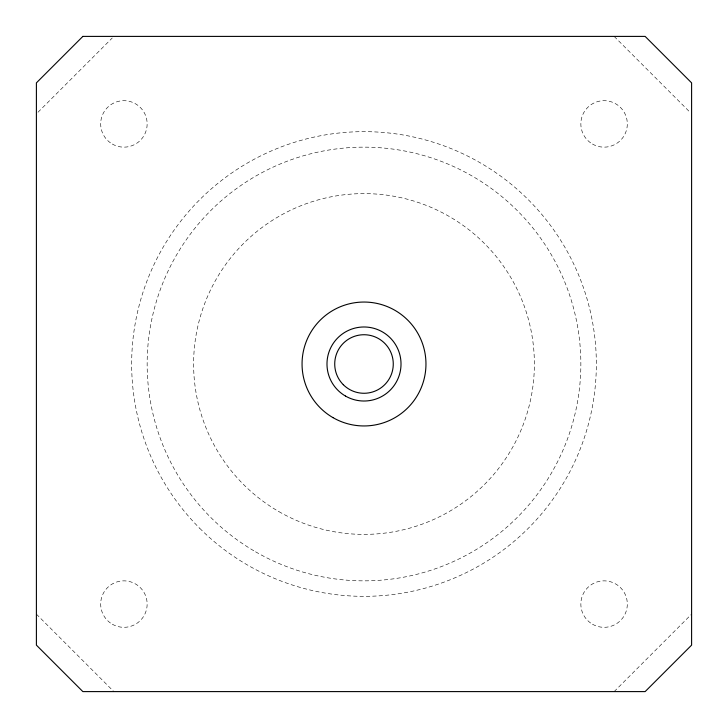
<?xml version="1.0" encoding="UTF-8"?>
<svg xmlns="http://www.w3.org/2000/svg" width="728" height="728" viewBox="0 0 728 728"><rect width="100%" height="100%" fill="white"/><g stroke="black" fill="none" stroke-linecap="round" stroke-linejoin="round"><path stroke-width="0.55" stroke-dasharray="3.64 2.73" d="M37.992 112.248L112.248 37.992M614.15 691.6L691.6 614.15M614.15 36.4L690.008 112.248M36.4 614.15L113.85 691.6M592.465 144.035A23.232 23.232 0 0 0 627.318 123.915A23.232 23.232 0 0 0 592.465 103.795A23.232 23.232 0 0 0 592.465 144.035M255.574 551.797A216.853 216.853 0 0 0 580.853 364A216.853 216.853 0 0 0 255.574 176.203A216.853 216.853 0 0 0 255.574 551.797M112.294 144.035A23.232 23.232 0 0 0 147.147 123.915A23.232 23.232 0 0 0 112.294 103.795A23.232 23.232 0 0 0 112.294 144.035M592.465 624.205A23.232 23.232 0 0 0 627.318 604.085A23.232 23.232 0 0 0 592.465 583.965A23.232 23.232 0 0 0 592.465 624.205M278.806 511.556A170.379 170.379 0 0 0 534.379 364A170.379 170.379 0 0 0 278.806 216.444A170.379 170.379 0 0 0 278.806 511.556M112.294 624.205A23.232 23.232 0 0 0 147.147 604.085A23.232 23.232 0 0 0 112.294 583.965A23.232 23.232 0 0 0 112.294 624.205M199.709 528.291A232.341 232.341 0 0 0 588.424 424.133A232.341 232.341 0 0 0 303.867 139.576A232.341 232.341 0 0 0 199.709 528.291"/><path stroke-width="1.09" d="M82.865 36.4L36.4 82.865L36.4 645.135L82.865 691.6L645.135 691.6L691.6 645.135L691.6 82.865L645.135 36.4L82.865 36.4M345.491 396.059A37.019 37.019 0 0 0 401.019 364A37.019 37.019 0 0 0 345.491 331.941A37.019 37.019 0 0 0 345.491 396.059M343.298 384.702A29.275 29.275 0 0 0 392.274 371.58A29.275 29.275 0 0 0 356.42 335.726A29.275 29.275 0 0 0 343.298 384.702M333.024 417.654A61.962 61.962 0 0 0 425.962 364A61.962 61.962 0 0 0 333.024 310.346A61.962 61.962 0 0 0 333.024 417.654"/></g></svg>
